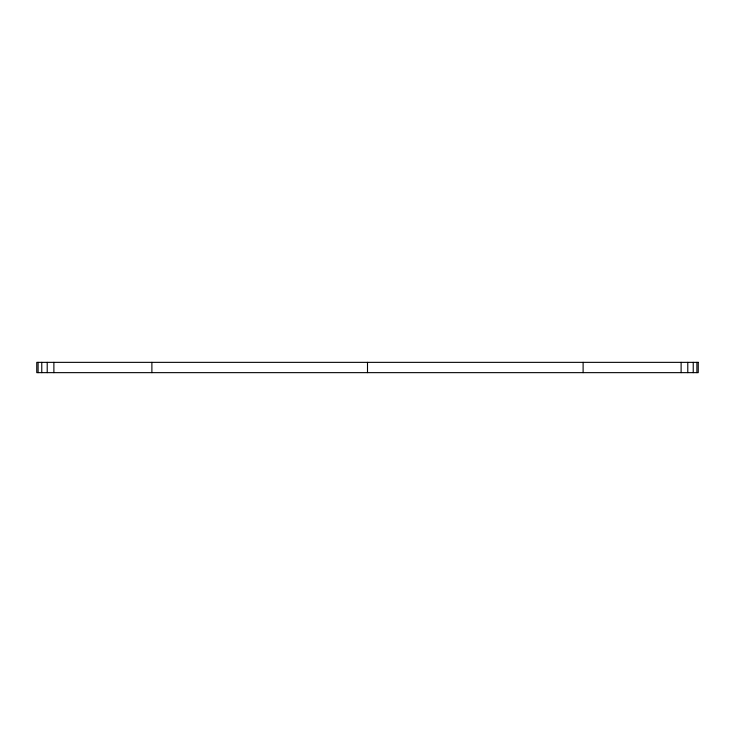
<?xml version="1.0" encoding="UTF-8"?>
<svg xmlns="http://www.w3.org/2000/svg" width="735" height="735" viewBox="0 0 735 735"><rect width="100%" height="100%" fill="white"/><g stroke="black" fill="none" stroke-linecap="round" stroke-linejoin="round"><path stroke-width="1.1" d="M696.899 362.355L696.899 372.645M693.234 362.355L693.234 372.645M687.785 362.355L687.785 372.645M681.115 362.355L681.115 372.645M583.112 362.355L583.112 372.645M367.5 362.355L367.5 372.645M151.888 362.355L151.888 372.645M53.885 362.355L53.885 372.645M47.215 362.355L47.215 372.645M41.766 362.355L41.766 372.645M38.101 362.355L38.101 372.645M698.25 362.355L36.75 362.355L36.75 372.645L698.25 372.645L698.25 362.355"/></g></svg>
